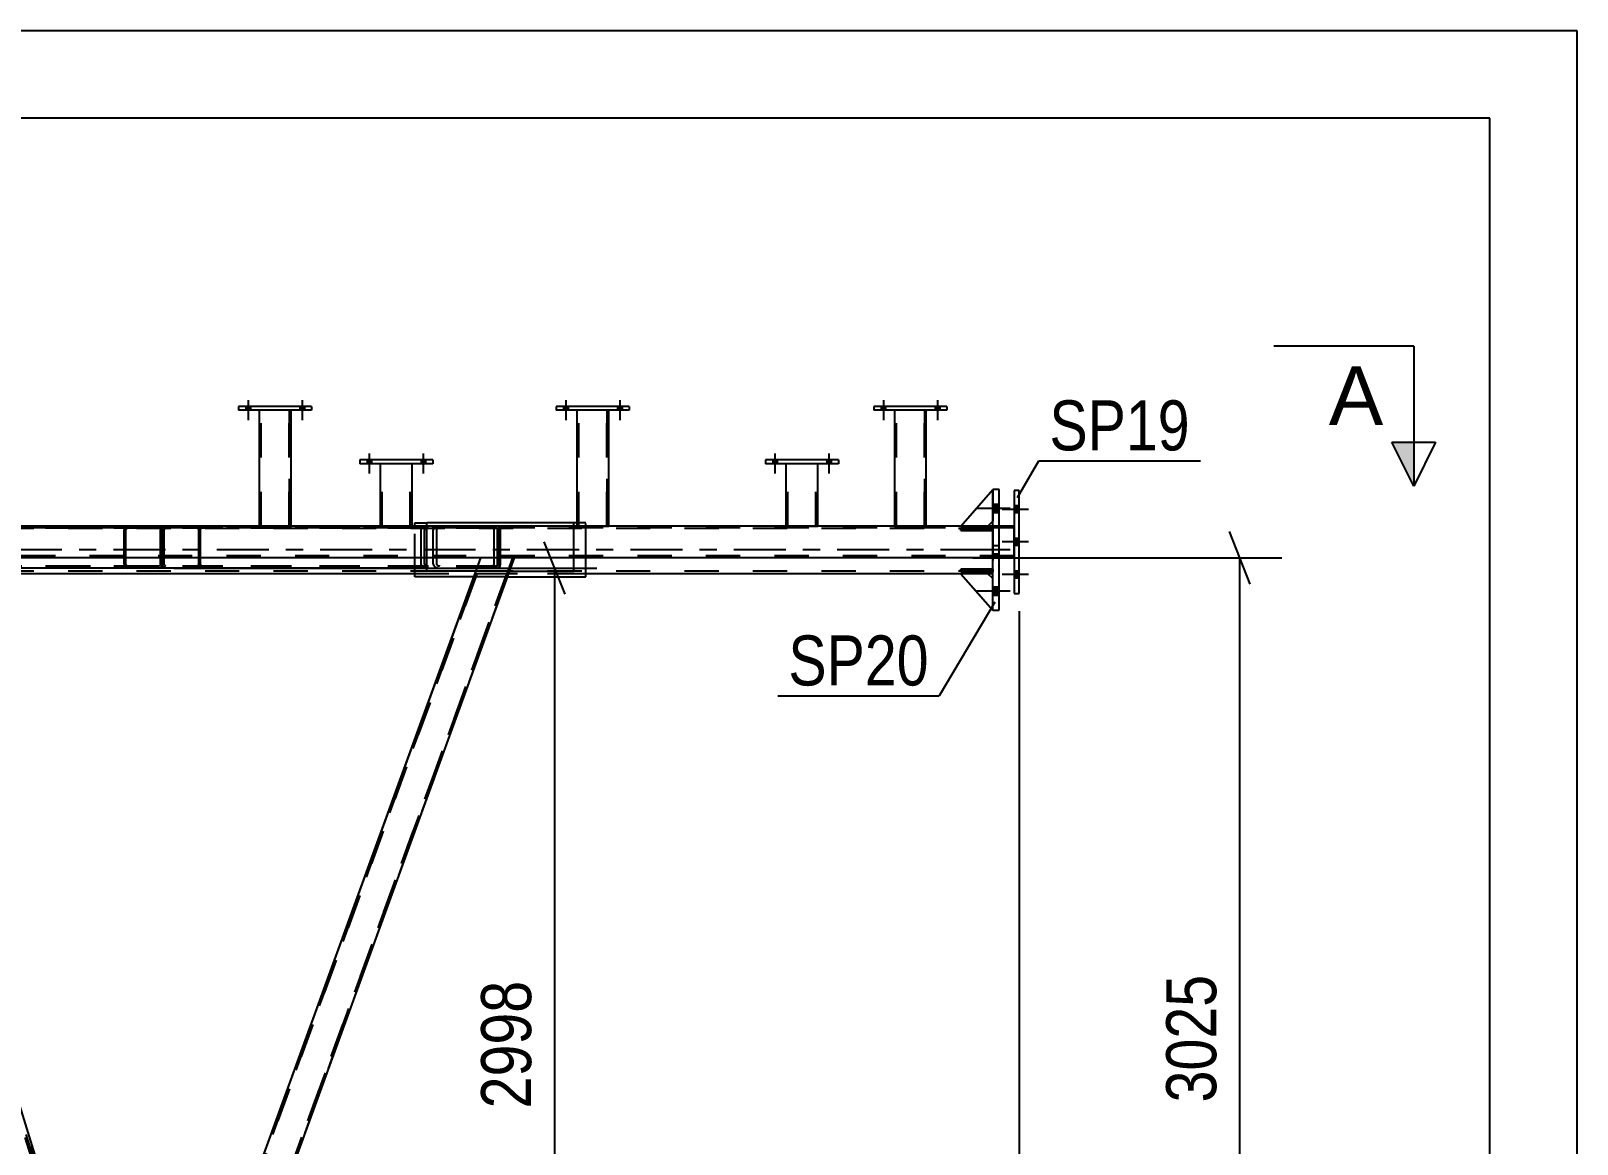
# Model space of a CAD drawing. Header units: millimetres. Extents: x -858 to 331, y -869 to -28.
# Drawn here: x 242.9 to 331.4, y -91.3 to -27.6 of the extents above; entities that cross this region are included whole.
import ezdxf

# ---------------------------------------------------------------- set-up
doc = ezdxf.new("R2010")
doc.units = ezdxf.units.MM
doc.linetypes.add('DXK_LINE_DOT2', pattern=[3.9198, 1.9599, -1.9599])
doc.linetypes.add('DXK_LINE_DOT3', pattern=[5.9187, 2.979, -0.9799, 0.9799, -0.9799])
doc.styles.add('Arial', font='ARIAL.TTF', dxfattribs={"height": 0.2})
doc.styles.add('Arial Narrow', font='ARIALN.TTF', dxfattribs={"height": 0.2})

# ---------------------------------------------------------------- blocks, each defined once
blk = doc.blocks.new('Unknown-570393797-1134')
at = {"color": 5, "linetype": 'Continuous'}
for p, q in [((331.435, -27.579), (-857.565, -27.579)), ((331.435, -868.579), (331.435, -27.579)), ((326.435, -32.579), (-852.565, -32.579)), ((326.435, -863.579), (326.435, -32.579))]:
    blk.add_line(p, q, dxfattribs=at)
blk = doc.blocks.new('Part-570393797-5763 - 4897')
at = {"color": 2, "linetype": 'Continuous'}
for p, q in [((265.941, -52.127), (261.759, -52.127)), ((261.759, -52.127), (261.759, -52.345)), ((265.941, -52.127), (265.941, -52.345)), ((265.941, -52.345), (261.759, -52.345))]:
    blk.add_line(p, q, dxfattribs=at)
blk = doc.blocks.new('Bolt-570393797-4905 - 4897')
at = {"linetype": 'Continuous'}
for points in [[(262.432, -52.127), (262.177, -52.127), (262.177, -52.345), (262.432, -52.345)], [(262.432, -52.127), (262.177, -52.127), (262.177, -52.345), (262.432, -52.345)], [(265.523, -52.127), (265.268, -52.127), (265.268, -52.345), (265.523, -52.345)], [(265.523, -52.127), (265.268, -52.127), (265.268, -52.345), (265.523, -52.345)]]:
    blk.add_hatch(color=1, dxfattribs=at).paths.add_polyline_path(points)
at = {"color": 1, "linetype": 'Continuous'}
for p, q in [((262.177, -52.127), (262.177, -52.345)), ((262.177, -52.127), (262.177, -52.345)), ((262.305, -51.763), (262.305, -52.908)), ((262.305, -51.763), (262.305, -52.908)), ((262.432, -52.127), (262.432, -52.345)), ((262.432, -52.127), (262.432, -52.345)), ((265.268, -52.127), (265.268, -52.345)), ((265.268, -52.127), (265.268, -52.345)), ((265.395, -51.763), (265.395, -52.908)), ((265.395, -51.763), (265.395, -52.908)), ((265.523, -52.127), (265.523, -52.345)), ((265.523, -52.127), (265.523, -52.345))]:
    blk.add_line(p, q, dxfattribs=at)
blk = doc.blocks.new('Part-570393797-4926 - 4897')
at = {"color": 7, "linetype": 'DXK_LINE_DOT2'}
for p, q in [((296.169, -56.164), (296.169, -56.019)), ((296.169, -56.019), (297.987, -56.019)), ((297.987, -56.164), (296.169, -56.164)), ((297.714, -56.164), (297.714, -56.019)), ((297.987, -56.019), (297.987, -56.164))]:
    blk.add_line(p, q, dxfattribs=at)
blk = doc.blocks.new('Part-570393797-4929 - 4897')
at = {"color": 2, "linetype": 'Continuous'}
for p, q in [((296.169, -58.528), (296.169, -58.382)), ((296.169, -58.382), (297.987, -58.382)), ((297.987, -58.382), (297.987, -58.528)), ((297.987, -58.528), (296.169, -58.528))]:
    blk.add_line(p, q, dxfattribs=at)
at = {"color": 7, "linetype": 'DXK_LINE_DOT2'}
blk.add_line((297.714, -58.528), (297.714, -58.382), dxfattribs=at)
blk = doc.blocks.new('Part-570393797-4996 - 4897')
at = {"color": 7, "linetype": 'DXK_LINE_DOT2'}
for p, q in [((248.741, -112.827), (268.795, -57.727)), ((270.498, -57.727), (250.443, -112.827)), ((249.199, -111.25), (248.625, -112.827)), ((248.625, -112.827), (250.559, -112.827))]:
    blk.add_line(p, q, dxfattribs=at)
at = {"color": 2, "linetype": 'Continuous'}
for p, q in [((268.679, -57.727), (249.199, -111.25)), ((250.559, -112.827), (270.614, -57.727)), ((270.614, -57.727), (268.679, -57.727))]:
    blk.add_line(p, q, dxfattribs=at)
blk = doc.blocks.new('Part-570393797-4935 - 4897')
at = {"color": 2, "linetype": 'Continuous'}
for p, q in [((296.169, -55.909), (297.987, -53.819)), ((297.987, -55.637), (297.714, -55.909))]:
    blk.add_line(p, q, dxfattribs=at)
at = {"color": 7, "linetype": 'DXK_LINE_DOT2'}
for p, q in [((297.987, -53.819), (297.987, -55.637)), ((297.714, -55.909), (296.169, -55.909)), ((296.169, -55.909), (296.169, -55.909)), ((297.714, -55.909), (297.714, -55.909))]:
    blk.add_line(p, q, dxfattribs=at)
blk = doc.blocks.new('Part-570393797-4941 - 4897')
at = {"color": 7, "linetype": 'DXK_LINE_DOT2'}
for p, q in [((297.714, -58.637), (296.169, -58.637)), ((296.169, -58.637), (297.987, -60.728)), ((297.987, -58.909), (297.714, -58.637)), ((297.987, -60.728), (297.987, -58.909))]:
    blk.add_line(p, q, dxfattribs=at)
blk = doc.blocks.new('Part-570393797-4970 - 4897')
at = {"color": 7, "linetype": 'DXK_LINE_DOT2'}
for p, q in [((297.987, -56.019), (296.169, -56.019)), ((296.169, -56.019), (296.169, -56.164)), ((296.169, -56.164), (297.987, -56.164)), ((297.714, -56.164), (297.714, -56.019)), ((297.987, -56.164), (297.987, -56.019))]:
    blk.add_line(p, q, dxfattribs=at)
blk = doc.blocks.new('Part-570393797-4973 - 4897')
at = {"color": 7, "linetype": 'DXK_LINE_DOT2'}
for p, q in [((297.987, -58.382), (296.169, -58.382)), ((296.169, -58.382), (296.169, -58.528)), ((297.714, -58.528), (297.714, -58.382)), ((297.987, -58.528), (297.987, -58.382)), ((296.169, -58.528), (297.987, -58.528))]:
    blk.add_line(p, q, dxfattribs=at)
blk = doc.blocks.new('Part-570393797-5175 - 4897')
at = {"color": 2, "linetype": 'Continuous'}
for p, q in [((292.371, -49.284), (292.371, -55.909)), ((294.189, -55.909), (294.189, -49.284)), ((292.371, -55.909), (294.189, -55.909))]:
    blk.add_line(p, q, dxfattribs=at)
at = {"color": 7, "linetype": 'DXK_LINE_DOT2'}
for p, q in [((294.189, -49.284), (292.371, -49.284)), ((292.48, -55.909), (292.48, -49.284)), ((294.08, -55.909), (294.08, -49.284)), ((294.072, -55.909), (294.054, -55.909)), ((294.054, -55.909), (294.072, -55.909)), ((294.072, -55.909), (294.08, -55.909)), ((294.08, -55.909), (294.072, -55.909))]:
    blk.add_line(p, q, dxfattribs=at)
blk = doc.blocks.new('Part-570393797-5018 - 4897')
at = {"color": 2, "linetype": 'Continuous'}
for p, q in [((297.714, -58.637), (296.169, -58.637)), ((296.169, -58.637), (297.987, -60.728)), ((297.987, -58.909), (297.714, -58.637))]:
    blk.add_line(p, q, dxfattribs=at)
at = {"color": 7, "linetype": 'DXK_LINE_DOT2'}
blk.add_line((297.987, -60.728), (297.987, -58.909), dxfattribs=at)
blk = doc.blocks.new('Part-570393797-5169 - 4897')
at = {"color": 7, "linetype": 'DXK_LINE_DOT2'}
for p, q in [((294.189, -49.284), (292.371, -49.284)), ((292.371, -49.284), (292.371, -55.909)), ((292.48, -55.909), (292.48, -49.284)), ((294.08, -49.284), (294.08, -55.909)), ((294.189, -55.909), (294.189, -49.284)), ((292.371, -55.909), (294.189, -55.909))]:
    blk.add_line(p, q, dxfattribs=at)
blk = doc.blocks.new('Bolt-570393797-5058 - 4897')
at = {"linetype": 'Continuous'}
for points in [[(298.35, -55.146), (298.35, -54.673), (297.987, -54.673), (297.987, -55.146)], [(298.35, -55.146), (298.35, -54.673), (297.987, -54.673), (297.987, -55.146)], [(298.35, -55.146), (298.35, -54.673), (297.987, -54.673), (297.987, -55.146)], [(298.35, -59.873), (298.35, -59.4), (297.987, -59.4), (297.987, -59.873)], [(298.35, -59.873), (298.35, -59.4), (297.987, -59.4), (297.987, -59.873)], [(298.35, -59.873), (298.35, -59.4), (297.987, -59.4), (297.987, -59.873)]]:
    blk.add_hatch(color=1, dxfattribs=at).paths.add_polyline_path(points)
at = {"color": 1, "linetype": 'Continuous'}
for p, q in [((298.35, -54.673), (297.987, -54.673)), ((298.35, -54.673), (297.987, -54.673)), ((298.35, -54.673), (297.987, -54.673)), ((298.987, -54.909), (297.078, -54.909)), ((298.987, -54.909), (297.078, -54.909)), ((298.987, -54.909), (297.078, -54.909)), ((298.35, -55.146), (297.987, -55.146)), ((298.35, -55.146), (297.987, -55.146)), ((298.35, -55.146), (297.987, -55.146)), ((298.987, -59.637), (297.078, -59.637)), ((298.987, -59.637), (297.078, -59.637)), ((298.987, -59.637), (297.078, -59.637)), ((298.35, -59.4), (297.987, -59.4)), ((298.35, -59.4), (297.987, -59.4)), ((298.35, -59.4), (297.987, -59.4)), ((298.35, -59.873), (297.987, -59.873)), ((298.35, -59.873), (297.987, -59.873)), ((298.35, -59.873), (297.987, -59.873))]:
    blk.add_line(p, q, dxfattribs=at)
at = {"color": 1, "linetype": 'DXK_LINE_DOT2'}
for p, q in [((298.987, -57.273), (297.078, -57.273)), ((298.987, -57.273), (297.078, -57.273)), ((298.35, -57.037), (297.987, -57.037)), ((298.35, -57.037), (297.987, -57.037)), ((298.35, -57.509), (297.987, -57.509)), ((298.35, -57.509), (297.987, -57.509))]:
    blk.add_line(p, q, dxfattribs=at)
blk = doc.blocks.new('Part-570393797-5696 - 4897')
at = {"color": 7, "linetype": 'DXK_LINE_DOT2'}
for p, q in [((250.463, -56.128), (250.478, -56.044)), ((250.463, -57.727), (250.463, -56.128)), ((250.478, -56.044), (250.521, -55.973)), ((250.521, -55.973), (250.586, -55.926)), ((250.57, -56.086), (250.562, -56.128)), ((250.562, -58.091), (250.562, -56.128)), ((250.591, -56.051), (250.57, -56.086)), ((250.586, -55.926), (250.661, -55.91)), ((250.623, -56.027), (250.591, -56.051)), ((250.661, -56.019), (250.623, -56.027)), ((269.613, -55.91), (250.661, -55.91)), ((269.613, -56.019), (250.661, -56.019)), ((252.448, -55.91), (252.524, -55.926)), ((252.486, -56.027), (252.448, -56.019)), ((252.518, -56.051), (252.486, -56.027)), ((252.54, -56.086), (252.518, -56.051)), ((252.524, -55.926), (252.588, -55.973)), ((252.547, -56.128), (252.54, -56.086)), ((252.547, -58.091), (252.547, -56.128)), ((252.588, -55.973), (252.631, -56.044)), ((252.631, -56.044), (252.647, -56.128)), ((252.647, -58.091), (252.647, -56.128)), ((265.997, -56.05), (265.969, -56.128)), ((265.969, -58.091), (265.969, -56.128)), ((265.999, -56.044), (265.997, -56.05)), ((266.168, -56.128), (266.183, -56.086)), ((266.168, -58.091), (266.168, -56.128)), ((266.366, -55.91), (266.214, -55.926)), ((266.29, -56.027), (266.366, -56.019)), ((269.287, -56.019), (269.287, -55.91)), ((269.689, -55.926), (269.613, -55.91)), ((269.613, -56.019), (269.651, -56.027)), ((269.651, -56.027), (269.683, -56.051)), ((269.683, -56.051), (269.705, -56.086)), ((269.754, -55.973), (269.689, -55.926)), ((269.705, -56.086), (269.712, -56.128)), ((269.712, -58.091), (269.712, -56.128)), ((269.797, -56.044), (269.754, -55.973)), ((269.812, -56.128), (269.797, -56.044)), ((269.812, -58.091), (269.812, -56.128)), ((250.562, -58.091), (250.57, -58.133)), ((250.57, -58.133), (250.591, -58.168)), ((250.591, -58.168), (250.623, -58.192)), ((250.623, -58.192), (250.661, -58.2)), ((269.613, -58.2), (250.661, -58.2)), ((252.448, -58.2), (252.486, -58.192)), ((252.524, -58.293), (252.448, -58.31)), ((252.486, -58.192), (252.518, -58.168)), ((252.518, -58.168), (252.54, -58.133)), ((252.588, -58.246), (252.524, -58.293)), ((252.54, -58.133), (252.547, -58.091)), ((252.631, -58.175), (252.588, -58.246)), ((252.647, -58.091), (252.631, -58.175)), ((269.613, -58.31), (265.605, -58.31)), ((265.969, -58.091), (265.999, -58.175)), ((266.183, -58.133), (266.168, -58.091)), ((266.214, -58.293), (266.366, -58.31)), ((266.366, -58.2), (266.29, -58.192)), ((269.287, -58.31), (269.287, -58.2)), ((269.651, -58.192), (269.613, -58.2)), ((269.613, -58.31), (269.689, -58.293)), ((269.683, -58.168), (269.651, -58.192)), ((269.705, -58.133), (269.683, -58.168)), ((269.689, -58.293), (269.754, -58.246)), ((269.712, -58.091), (269.705, -58.133)), ((269.754, -58.246), (269.797, -58.175)), ((269.797, -58.175), (269.812, -58.091))]:
    blk.add_line(p, q, dxfattribs=at)
at = {"color": 2, "linetype": 'Continuous'}
for p, q in [((250.463, -58.091), (250.463, -57.727)), ((250.478, -58.175), (250.463, -58.091)), ((250.521, -58.246), (250.478, -58.175)), ((250.586, -58.293), (250.521, -58.246)), ((250.661, -58.31), (250.586, -58.293)), ((265.605, -58.31), (250.661, -58.31))]:
    blk.add_line(p, q, dxfattribs=at)
at = {"color": 7, "linetype": 'DXK_LINE_DOT2'}
for centre, radius, start, end in [((266.276, -56.292), 0.371, 99.51826, 138.06397), ((266.321, -56.21), 0.186, 99.51826, 138.06397), ((266.276, -57.927), 0.371, 221.93602, 260.48174), ((266.321, -58.009), 0.186, 221.93602, 260.48174)]:
    blk.add_arc(centre, radius, start, end, dxfattribs=at)
blk = doc.blocks.new('Part-570393797-5083 - 4897')
at = {"color": 7, "linetype": 'DXK_LINE_DOT2'}
for p, q in [((296.169, -55.909), (297.987, -53.819)), ((297.987, -53.819), (297.987, -55.637)), ((297.987, -55.637), (297.714, -55.909)), ((297.714, -55.909), (296.169, -55.909))]:
    blk.add_line(p, q, dxfattribs=at)
blk = doc.blocks.new('Part-570393797-5088 - 4897')
at = {"color": 7, "linetype": 'DXK_LINE_DOT2'}
for p, q in [((299.216, -56.018), (-22.286, -56.018)), ((299.216, -55.909), (1.464, -55.909)), ((257.827, -55.909), (256.009, -55.909)), ((276.01, -55.909), (274.191, -55.909)), ((294.189, -55.909), (292.371, -55.909)), ((299.216, -57.727), (299.216, -55.909)), ((299.216, -57.618), (-22.286, -57.618)), ((270.614, -57.727), (75.192, -57.727))]:
    blk.add_line(p, q, dxfattribs=at)
at = {"color": 2, "linetype": 'Continuous'}
for p, q in [((256.009, -55.909), (239.643, -55.909)), ((274.191, -55.909), (257.827, -55.909)), ((292.371, -55.909), (276.01, -55.909)), ((299.216, -55.909), (294.189, -55.909)), ((268.679, -57.727), (232.516, -57.727)), ((299.216, -57.727), (270.614, -57.727))]:
    blk.add_line(p, q, dxfattribs=at)
blk = doc.blocks.new('Part-570393797-5127 - 4897')
at = {"color": 2, "linetype": 'Continuous'}
for p, q in [((299.507, -53.864), (299.216, -53.864)), ((299.216, -53.864), (299.216, -59.773)), ((299.507, -59.773), (299.507, -53.864)), ((299.216, -59.773), (299.507, -59.773))]:
    blk.add_line(p, q, dxfattribs=at)
blk = doc.blocks.new('Part-570393797-5148 - 4897')
at = {"color": 7, "linetype": 'DXK_LINE_DOT2'}
for p, q in [((276.01, -49.284), (274.191, -49.284)), ((274.191, -49.284), (274.191, -55.909)), ((274.3, -55.909), (274.3, -49.284)), ((275.9, -49.284), (275.9, -55.909)), ((276.01, -55.909), (276.01, -49.284)), ((274.191, -55.909), (276.01, -55.909))]:
    blk.add_line(p, q, dxfattribs=at)
blk = doc.blocks.new('Part-570393797-5151 - 4897')
at = {"color": 2, "linetype": 'Continuous'}
for p, q in [((277.191, -49.066), (273.01, -49.066)), ((273.01, -49.066), (273.01, -49.284)), ((277.191, -49.284), (273.01, -49.284)), ((277.191, -49.066), (277.191, -49.284))]:
    blk.add_line(p, q, dxfattribs=at)
blk = doc.blocks.new('Part-570393797-5154 - 4897')
at = {"color": 2, "linetype": 'Continuous'}
for p, q in [((274.191, -49.284), (274.191, -55.909)), ((276.01, -55.909), (276.01, -49.284)), ((274.191, -55.909), (276.01, -55.909))]:
    blk.add_line(p, q, dxfattribs=at)
at = {"color": 7, "linetype": 'DXK_LINE_DOT2'}
for p, q in [((276.01, -49.284), (274.191, -49.284)), ((274.3, -55.909), (274.3, -49.284)), ((275.9, -55.909), (275.9, -49.284)), ((275.892, -55.909), (275.875, -55.909)), ((275.875, -55.909), (275.892, -55.909)), ((275.892, -55.909), (275.9, -55.909)), ((275.9, -55.909), (275.892, -55.909))]:
    blk.add_line(p, q, dxfattribs=at)
blk = doc.blocks.new('Part-570393797-5164 - 4897')
at = {"color": 7, "linetype": 'DXK_LINE_DOT2'}
for p, q in [((268.464, -58.637), (248.777, -112.728)), ((270.167, -58.637), (250.479, -112.728)), ((250.595, -112.728), (270.283, -58.637)), ((268.348, -58.637), (268.282, -58.819)), ((270.283, -58.637), (268.348, -58.637)), ((249.199, -111.25), (248.661, -112.728)), ((248.661, -112.728), (250.595, -112.728))]:
    blk.add_line(p, q, dxfattribs=at)
at = {"color": 2, "linetype": 'Continuous'}
blk.add_line((268.282, -58.819), (249.199, -111.25), dxfattribs=at)
blk = doc.blocks.new('Part-570393797-5172 - 4897')
at = {"color": 2, "linetype": 'Continuous'}
for p, q in [((295.371, -49.066), (291.189, -49.066)), ((291.189, -49.066), (291.189, -49.284)), ((295.371, -49.284), (291.189, -49.284)), ((295.371, -49.066), (295.371, -49.284))]:
    blk.add_line(p, q, dxfattribs=at)
blk = doc.blocks.new('Part-570393797-5213 - 4897')
at = {"color": 2, "linetype": 'Continuous'}
for p, q in [((231.917, -57.727), (231.214, -59.659)), ((231.917, -57.727), (232.516, -57.727)), ((232.516, -57.727), (249.199, -111.25)), ((231.214, -59.659), (247.786, -112.827)), ((248.625, -112.827), (249.199, -111.25))]:
    blk.add_line(p, q, dxfattribs=at)
at = {"color": 7, "linetype": 'DXK_LINE_DOT2'}
for p, q in [((232.402, -57.727), (249.137, -111.419)), ((247.9, -112.827), (231.275, -59.49)), ((247.786, -112.827), (248.625, -112.827))]:
    blk.add_line(p, q, dxfattribs=at)
blk = doc.blocks.new('Part-570393797-5611 - 4897')
at = {"color": 7, "linetype": 'DXK_LINE_DOT2'}
for p, q in [((259.009, -49.066), (254.827, -49.066)), ((254.827, -49.066), (254.827, -49.284)), ((259.009, -49.284), (254.827, -49.284)), ((259.009, -49.066), (259.009, -49.284))]:
    blk.add_line(p, q, dxfattribs=at)
blk = doc.blocks.new('Part-570393797-5261 - 4897')
at = {"color": 7, "linetype": 'DXK_LINE_DOT2'}
for p, q in [((257.827, -49.284), (256.009, -49.284)), ((256.009, -49.284), (256.009, -55.909)), ((256.118, -55.909), (256.118, -49.284)), ((257.718, -49.284), (257.718, -55.909)), ((257.827, -55.909), (257.827, -49.284)), ((256.009, -55.909), (257.827, -55.909))]:
    blk.add_line(p, q, dxfattribs=at)
blk = doc.blocks.new('Part-570393797-5264 - 4897')
at = {"color": 2, "linetype": 'Continuous'}
for p, q in [((259.009, -49.066), (254.827, -49.066)), ((254.827, -49.066), (254.827, -49.284)), ((259.009, -49.284), (254.827, -49.284)), ((259.009, -49.066), (259.009, -49.284))]:
    blk.add_line(p, q, dxfattribs=at)
blk = doc.blocks.new('Part-570393797-5267 - 4897')
at = {"color": 2, "linetype": 'Continuous'}
for p, q in [((256.009, -49.284), (256.009, -55.909)), ((257.827, -55.909), (257.827, -49.284)), ((256.009, -55.909), (257.827, -55.909))]:
    blk.add_line(p, q, dxfattribs=at)
at = {"color": 7, "linetype": 'DXK_LINE_DOT2'}
for p, q in [((257.827, -49.284), (256.009, -49.284)), ((256.118, -55.909), (256.118, -49.284)), ((257.718, -55.909), (257.718, -49.284)), ((257.71, -55.909), (257.693, -55.909)), ((257.693, -55.909), (257.71, -55.909)), ((257.71, -55.909), (257.718, -55.909)), ((257.718, -55.909), (257.71, -55.909))]:
    blk.add_line(p, q, dxfattribs=at)
blk = doc.blocks.new('Part-570393797-5328 - 4897')
at = {"color": 2, "linetype": 'Continuous'}
for p, q in [((262.941, -55.909), (262.941, -52.345)), ((264.759, -55.909), (264.759, -52.345))]:
    blk.add_line(p, q, dxfattribs=at)
at = {"color": 7, "linetype": 'DXK_LINE_DOT2'}
for p, q in [((264.759, -52.345), (262.941, -52.345)), ((263.05, -55.911), (263.05, -52.345)), ((264.65, -55.911), (264.65, -52.345)), ((262.941, -55.909), (262.941, -55.911)), ((262.941, -55.911), (264.759, -55.911)), ((264.759, -55.911), (264.759, -55.909)), ((264.759, -55.909), (264.759, -55.911))]:
    blk.add_line(p, q, dxfattribs=at)
blk = doc.blocks.new('Part-570393797-5669 - 4897')
at = {"color": 2, "linetype": 'Continuous'}
for p, q in [((264.915, -55.909), (264.915, -55.728)), ((264.915, -55.728), (265.605, -55.728)), ((274.191, -55.728), (274.018, -55.728)), ((264.915, -58.819), (264.915, -58.31)), ((274.709, -58.819), (274.709, -57.727)), ((268.282, -58.819), (264.915, -58.819)), ((270.217, -58.819), (274.709, -58.819))]:
    blk.add_line(p, q, dxfattribs=at)
at = {"color": 7, "linetype": 'DXK_LINE_DOT2'}
for p, q in [((274.018, -55.728), (265.605, -55.728)), ((274.709, -55.728), (274.191, -55.728)), ((274.709, -57.727), (274.709, -55.728)), ((264.915, -58.31), (264.915, -55.909)), ((270.217, -58.819), (268.282, -58.819))]:
    blk.add_line(p, q, dxfattribs=at)
blk = doc.blocks.new('Bolt-570393797-5460 - 4897')
at = {"linetype": 'Continuous'}
for points in [[(273.682, -49.066), (273.428, -49.066), (273.428, -49.284), (273.682, -49.284)], [(273.682, -49.066), (273.428, -49.066), (273.428, -49.284), (273.682, -49.284)], [(276.773, -49.066), (276.519, -49.066), (276.519, -49.284), (276.773, -49.284)], [(276.773, -49.066), (276.519, -49.066), (276.519, -49.284), (276.773, -49.284)]]:
    blk.add_hatch(color=1, dxfattribs=at).paths.add_polyline_path(points)
at = {"color": 1, "linetype": 'Continuous'}
for p, q in [((273.428, -49.066), (273.428, -49.284)), ((273.428, -49.066), (273.428, -49.284)), ((273.555, -48.702), (273.555, -49.848)), ((273.555, -48.702), (273.555, -49.848)), ((273.682, -49.066), (273.682, -49.284)), ((273.682, -49.066), (273.682, -49.284)), ((276.519, -49.066), (276.519, -49.284)), ((276.519, -49.066), (276.519, -49.284)), ((276.646, -48.702), (276.646, -49.848)), ((276.646, -48.702), (276.646, -49.848)), ((276.773, -49.066), (276.773, -49.284)), ((276.773, -49.066), (276.773, -49.284))]:
    blk.add_line(p, q, dxfattribs=at)
blk = doc.blocks.new('Bolt-570393797-5362 - 4897')
at = {"linetype": 'Continuous'}
for points in [[(285.65, -52.127), (285.396, -52.127), (285.396, -52.345), (285.65, -52.345)], [(285.65, -52.127), (285.396, -52.127), (285.396, -52.345), (285.65, -52.345)], [(288.741, -52.127), (288.487, -52.127), (288.487, -52.345), (288.741, -52.345)], [(288.741, -52.127), (288.487, -52.127), (288.487, -52.345), (288.741, -52.345)]]:
    blk.add_hatch(color=1, dxfattribs=at).paths.add_polyline_path(points)
at = {"color": 1, "linetype": 'Continuous'}
for p, q in [((285.396, -52.127), (285.396, -52.345)), ((285.396, -52.127), (285.396, -52.345)), ((285.523, -51.763), (285.523, -52.908)), ((285.523, -51.763), (285.523, -52.908)), ((285.65, -52.127), (285.65, -52.345)), ((285.65, -52.127), (285.65, -52.345)), ((288.487, -52.127), (288.487, -52.345)), ((288.487, -52.127), (288.487, -52.345)), ((288.614, -51.763), (288.614, -52.908)), ((288.614, -51.763), (288.614, -52.908)), ((288.741, -52.127), (288.741, -52.345)), ((288.741, -52.127), (288.741, -52.345))]:
    blk.add_line(p, q, dxfattribs=at)
blk = doc.blocks.new('Bolt-570393797-5368 - 4897')
at = {"linetype": 'Continuous'}
for points in [[(291.862, -49.066), (291.607, -49.066), (291.607, -49.284), (291.862, -49.284)], [(291.862, -49.066), (291.607, -49.066), (291.607, -49.284), (291.862, -49.284)], [(294.953, -49.066), (294.698, -49.066), (294.698, -49.284), (294.953, -49.284)], [(294.953, -49.066), (294.698, -49.066), (294.698, -49.284), (294.953, -49.284)]]:
    blk.add_hatch(color=1, dxfattribs=at).paths.add_polyline_path(points)
at = {"color": 1, "linetype": 'Continuous'}
for p, q in [((291.607, -49.066), (291.607, -49.284)), ((291.607, -49.066), (291.607, -49.284)), ((291.735, -48.702), (291.735, -49.848)), ((291.735, -48.702), (291.735, -49.848)), ((291.862, -49.066), (291.862, -49.284)), ((291.862, -49.066), (291.862, -49.284)), ((294.698, -49.066), (294.698, -49.284)), ((294.698, -49.066), (294.698, -49.284)), ((294.825, -48.702), (294.825, -49.848)), ((294.825, -48.702), (294.825, -49.848)), ((294.953, -49.066), (294.953, -49.284)), ((294.953, -49.066), (294.953, -49.284))]:
    blk.add_line(p, q, dxfattribs=at)
blk = doc.blocks.new('Part-570393797-5371 - 4897')
at = {"color": 7, "linetype": 'DXK_LINE_DOT2'}
for p, q in [((295.371, -49.066), (291.189, -49.066)), ((291.189, -49.066), (291.189, -49.284)), ((295.371, -49.284), (291.189, -49.284)), ((295.371, -49.066), (295.371, -49.284))]:
    blk.add_line(p, q, dxfattribs=at)
blk = doc.blocks.new('Part-570393797-5814 - 4897')
at = {"color": 7, "linetype": 'DXK_LINE_DOT2'}
for p, q in [((297.987, -55.909), (-19.57, -55.91)), ((297.987, -56.055), (-19.57, -56.055)), ((297.987, -55.909), (297.987, -58.637)), ((297.987, -58.491), (-19.57, -58.491)), ((297.987, -58.637), (32.731, -58.637)), ((274.709, -58.637), (264.915, -58.637)), ((297.714, -58.637), (296.169, -58.637))]:
    blk.add_line(p, q, dxfattribs=at)
at = {"color": 7, "linetype": 'DXK_LINE_DOT3'}
blk.add_line((297.987, -57.273), (-19.57, -57.273), dxfattribs=at)
at = {"color": 2, "linetype": 'Continuous'}
for p, q in [((264.915, -58.637), (236.011, -58.637)), ((296.169, -58.637), (274.709, -58.637)), ((297.987, -58.637), (297.714, -58.637))]:
    blk.add_line(p, q, dxfattribs=at)
blk = doc.blocks.new('Bolt-570393797-5423 - 4897')
at = {"linetype": 'Continuous'}
for points in [[(273.682, -49.066), (273.428, -49.066), (273.428, -49.284), (273.682, -49.284)], [(273.682, -49.066), (273.428, -49.066), (273.428, -49.284), (273.682, -49.284)], [(276.773, -49.066), (276.519, -49.066), (276.519, -49.284), (276.773, -49.284)], [(276.773, -49.066), (276.519, -49.066), (276.519, -49.284), (276.773, -49.284)]]:
    blk.add_hatch(color=1, dxfattribs=at).paths.add_polyline_path(points)
at = {"color": 1, "linetype": 'Continuous'}
for p, q in [((273.428, -49.066), (273.428, -49.284)), ((273.428, -49.066), (273.428, -49.284)), ((273.555, -48.702), (273.555, -49.848)), ((273.555, -48.702), (273.555, -49.848)), ((273.682, -49.066), (273.682, -49.284)), ((273.682, -49.066), (273.682, -49.284)), ((276.519, -49.066), (276.519, -49.284)), ((276.519, -49.066), (276.519, -49.284)), ((276.646, -48.702), (276.646, -49.848)), ((276.646, -48.702), (276.646, -49.848)), ((276.773, -49.066), (276.773, -49.284)), ((276.773, -49.066), (276.773, -49.284))]:
    blk.add_line(p, q, dxfattribs=at)
blk = doc.blocks.new('Bolt-570393797-5424 - 4897')
at = {"linetype": 'Continuous'}
for points in [[(291.862, -49.066), (291.607, -49.066), (291.607, -49.284), (291.862, -49.284)], [(291.862, -49.066), (291.607, -49.066), (291.607, -49.284), (291.862, -49.284)], [(294.953, -49.066), (294.698, -49.066), (294.698, -49.284), (294.953, -49.284)], [(294.953, -49.066), (294.698, -49.066), (294.698, -49.284), (294.953, -49.284)]]:
    blk.add_hatch(color=1, dxfattribs=at).paths.add_polyline_path(points)
at = {"color": 1, "linetype": 'Continuous'}
for p, q in [((291.607, -49.066), (291.607, -49.284)), ((291.607, -49.066), (291.607, -49.284)), ((291.735, -48.702), (291.735, -49.848)), ((291.735, -48.702), (291.735, -49.848)), ((291.862, -49.066), (291.862, -49.284)), ((291.862, -49.066), (291.862, -49.284)), ((294.698, -49.066), (294.698, -49.284)), ((294.698, -49.066), (294.698, -49.284)), ((294.825, -48.702), (294.825, -49.848)), ((294.825, -48.702), (294.825, -49.848)), ((294.953, -49.066), (294.953, -49.284)), ((294.953, -49.066), (294.953, -49.284))]:
    blk.add_line(p, q, dxfattribs=at)
blk = doc.blocks.new('Bolt-570393797-5459 - 4897')
at = {"linetype": 'Continuous'}
for points in [[(255.5, -49.066), (255.246, -49.066), (255.246, -49.284), (255.5, -49.284)], [(255.5, -49.066), (255.246, -49.066), (255.246, -49.284), (255.5, -49.284)], [(258.591, -49.066), (258.336, -49.066), (258.336, -49.284), (258.591, -49.284)], [(258.591, -49.066), (258.336, -49.066), (258.336, -49.284), (258.591, -49.284)]]:
    blk.add_hatch(color=1, dxfattribs=at).paths.add_polyline_path(points)
at = {"color": 1, "linetype": 'Continuous'}
for p, q in [((255.246, -49.066), (255.246, -49.284)), ((255.246, -49.066), (255.246, -49.284)), ((255.373, -48.702), (255.373, -49.848)), ((255.373, -48.702), (255.373, -49.848)), ((255.5, -49.066), (255.5, -49.284)), ((255.5, -49.066), (255.5, -49.284)), ((258.336, -49.066), (258.336, -49.284)), ((258.336, -49.066), (258.336, -49.284)), ((258.464, -48.702), (258.464, -49.848)), ((258.464, -48.702), (258.464, -49.848)), ((258.591, -49.066), (258.591, -49.284)), ((258.591, -49.066), (258.591, -49.284))]:
    blk.add_line(p, q, dxfattribs=at)
blk = doc.blocks.new('Bolt-570393797-5473 - 4897')
at = {"linetype": 'Continuous'}
for points in [[(255.5, -49.066), (255.246, -49.066), (255.246, -49.284), (255.5, -49.284)], [(255.5, -49.066), (255.246, -49.066), (255.246, -49.284), (255.5, -49.284)], [(258.591, -49.066), (258.336, -49.066), (258.336, -49.284), (258.591, -49.284)], [(258.591, -49.066), (258.336, -49.066), (258.336, -49.284), (258.591, -49.284)]]:
    blk.add_hatch(color=1, dxfattribs=at).paths.add_polyline_path(points)
at = {"color": 1, "linetype": 'Continuous'}
for p, q in [((255.246, -49.066), (255.246, -49.284)), ((255.246, -49.066), (255.246, -49.284)), ((255.373, -48.702), (255.373, -49.848)), ((255.373, -48.702), (255.373, -49.848)), ((255.5, -49.066), (255.5, -49.284)), ((255.5, -49.066), (255.5, -49.284)), ((258.336, -49.066), (258.336, -49.284)), ((258.336, -49.066), (258.336, -49.284)), ((258.464, -48.702), (258.464, -49.848)), ((258.464, -48.702), (258.464, -49.848)), ((258.591, -49.066), (258.591, -49.284)), ((258.591, -49.066), (258.591, -49.284))]:
    blk.add_line(p, q, dxfattribs=at)
blk = doc.blocks.new('Part-570393797-5711 - 4897')
at = {"color": 2, "linetype": 'Continuous'}
for p, q in [((289.159, -52.127), (284.977, -52.127)), ((284.977, -52.127), (284.977, -52.345)), ((289.159, -52.127), (289.159, -52.345)), ((289.159, -52.345), (284.977, -52.345))]:
    blk.add_line(p, q, dxfattribs=at)
blk = doc.blocks.new('Part-570393797-5605 - 4897')
at = {"color": 2, "linetype": 'Continuous'}
for p, q in [((286.159, -55.909), (286.159, -52.345)), ((287.977, -55.909), (287.977, -52.345))]:
    blk.add_line(p, q, dxfattribs=at)
at = {"color": 7, "linetype": 'DXK_LINE_DOT2'}
for p, q in [((287.977, -52.345), (286.159, -52.345)), ((286.268, -55.911), (286.268, -52.345)), ((287.868, -55.911), (287.868, -52.345)), ((286.159, -55.909), (286.159, -55.911)), ((286.159, -55.911), (287.977, -55.911)), ((287.977, -55.911), (287.977, -55.909)), ((287.977, -55.909), (287.977, -55.911))]:
    blk.add_line(p, q, dxfattribs=at)
blk = doc.blocks.new('Part-570393797-5651 - 4897')
at = {"color": 7, "linetype": 'DXK_LINE_DOT2'}
for p, q in [((231.586, -58.637), (231.055, -60.094)), ((232.501, -58.637), (231.586, -58.637)), ((249.13, -111.439), (232.386, -58.637)), ((249.191, -111.271), (232.501, -58.637)), ((231.055, -60.094), (231.055, -60.094)), ((231.055, -60.094), (231.055, -60.094)), ((247.86, -112.728), (231.116, -59.926)), ((248.661, -112.728), (249.191, -111.271)), ((247.746, -112.728), (247.688, -112.546)), ((247.746, -112.728), (248.661, -112.728))]:
    blk.add_line(p, q, dxfattribs=at)
at = {"color": 2, "linetype": 'Continuous'}
blk.add_line((247.688, -112.546), (231.055, -60.094), dxfattribs=at)
blk = doc.blocks.new('Part-570393797-5684 - 4897')
at = {"color": 7, "linetype": 'DXK_LINE_DOT2'}
for p, q in [((231.28, -56.128), (231.308, -56.051)), ((231.28, -58.091), (231.28, -56.128)), ((231.308, -56.051), (231.311, -56.044)), ((231.494, -56.086), (231.479, -56.128)), ((231.479, -58.091), (231.479, -56.128)), ((231.525, -55.926), (231.677, -55.91)), ((231.677, -56.019), (231.601, -56.027)), ((250.264, -55.91), (231.677, -55.91)), ((250.264, -56.019), (231.677, -56.019)), ((235.25, -55.91), (235.402, -55.926)), ((235.326, -56.027), (235.25, -56.019)), ((235.449, -56.128), (235.434, -56.086)), ((235.449, -58.091), (235.449, -56.128)), ((235.617, -56.044), (235.648, -56.128)), ((235.648, -58.091), (235.648, -56.128)), ((248.294, -56.044), (248.279, -56.128)), ((248.279, -58.091), (248.279, -56.128)), ((248.338, -55.973), (248.294, -56.044)), ((248.402, -55.926), (248.338, -55.973)), ((248.379, -56.128), (248.386, -56.086)), ((248.379, -58.091), (248.379, -56.128)), ((248.386, -56.086), (248.408, -56.051)), ((248.478, -55.91), (248.402, -55.926)), ((248.408, -56.051), (248.44, -56.027)), ((248.44, -56.027), (248.478, -56.019)), ((250.34, -55.926), (250.264, -55.91)), ((250.264, -56.019), (250.302, -56.027)), ((250.302, -56.027), (250.335, -56.051)), ((250.335, -56.051), (250.356, -56.086)), ((250.405, -55.973), (250.34, -55.926)), ((250.356, -56.086), (250.364, -56.128)), ((250.364, -58.091), (250.364, -56.128)), ((250.448, -56.044), (250.405, -55.973)), ((250.463, -56.128), (250.448, -56.044)), ((250.463, -58.091), (250.463, -56.128)), ((231.311, -58.175), (231.28, -58.091)), ((231.479, -58.091), (231.494, -58.133)), ((231.639, -58.305), (231.525, -58.293)), ((231.601, -58.192), (231.677, -58.2)), ((231.677, -58.31), (231.639, -58.305)), ((250.264, -58.2), (231.677, -58.2)), ((250.264, -58.31), (231.677, -58.31)), ((235.25, -58.2), (235.326, -58.192)), ((235.402, -58.293), (235.25, -58.31)), ((235.434, -58.133), (235.449, -58.091)), ((235.648, -58.091), (235.617, -58.175)), ((248.279, -58.091), (248.294, -58.175)), ((248.294, -58.175), (248.338, -58.246)), ((248.338, -58.246), (248.402, -58.293)), ((248.386, -58.133), (248.379, -58.091)), ((248.408, -58.168), (248.386, -58.133)), ((248.402, -58.293), (248.478, -58.31)), ((248.44, -58.192), (248.408, -58.168)), ((248.478, -58.2), (248.44, -58.192)), ((250.302, -58.192), (250.264, -58.2)), ((250.264, -58.31), (250.34, -58.293)), ((250.335, -58.168), (250.302, -58.192)), ((250.356, -58.133), (250.335, -58.168)), ((250.34, -58.293), (250.405, -58.246)), ((250.364, -58.091), (250.356, -58.133)), ((250.405, -58.246), (250.448, -58.175)), ((250.448, -58.175), (250.463, -58.091))]:
    blk.add_line(p, q, dxfattribs=at)
for centre, radius, start, end in [((231.587, -56.292), 0.371, 99.51826, 138.06397), ((231.632, -56.21), 0.186, 99.51826, 138.06397), ((235.296, -56.21), 0.186, 41.93602, 80.48174), ((235.341, -56.292), 0.371, 41.93602, 80.48174), ((231.587, -57.927), 0.371, 221.93602, 260.48174), ((231.632, -58.009), 0.186, 221.93602, 260.48174), ((235.296, -58.009), 0.186, 279.51826, 318.06397), ((235.341, -57.927), 0.371, 279.51826, 318.06397)]:
    blk.add_arc(centre, radius, start, end, dxfattribs=at)
blk = doc.blocks.new('Part-570393797-5745 - 4897')
at = {"color": 7, "linetype": 'DXK_LINE_DOT2'}
for p, q in [((230.618, -56.05), (230.59, -56.128)), ((230.59, -58.091), (230.59, -56.128)), ((230.62, -56.044), (230.618, -56.05)), ((230.788, -56.128), (230.803, -56.086)), ((230.788, -58.091), (230.788, -56.128)), ((230.987, -55.91), (230.835, -55.926)), ((230.911, -56.027), (230.987, -56.019)), ((269.249, -55.91), (230.987, -55.91)), ((269.249, -56.019), (230.987, -56.019)), ((234.712, -55.926), (234.56, -55.91)), ((234.56, -56.019), (234.636, -56.027)), ((234.743, -56.086), (234.758, -56.128)), ((234.758, -58.091), (234.758, -56.128)), ((234.929, -56.05), (234.927, -56.044)), ((234.957, -56.128), (234.929, -56.05)), ((234.957, -58.091), (234.957, -56.128)), ((265.278, -56.128), (265.309, -56.044)), ((265.278, -58.091), (265.278, -56.128)), ((265.492, -56.086), (265.477, -56.128)), ((265.477, -58.091), (265.477, -56.128)), ((265.524, -55.926), (265.675, -55.91)), ((265.675, -56.019), (265.599, -56.027)), ((269.249, -55.91), (269.401, -55.926)), ((269.325, -56.027), (269.249, -56.019)), ((269.447, -56.128), (269.432, -56.086)), ((269.447, -58.091), (269.447, -56.128)), ((269.615, -56.044), (269.618, -56.051)), ((269.618, -56.051), (269.646, -56.128)), ((269.646, -58.091), (269.646, -56.128)), ((230.59, -58.091), (230.62, -58.175)), ((230.803, -58.133), (230.788, -58.091)), ((230.835, -58.293), (230.987, -58.31)), ((230.987, -58.2), (230.911, -58.192)), ((269.249, -58.2), (230.987, -58.2)), ((235.321, -58.31), (230.987, -58.31)), ((234.636, -58.192), (234.56, -58.2)), ((234.56, -58.31), (234.712, -58.293)), ((234.758, -58.091), (234.743, -58.133)), ((234.927, -58.175), (234.957, -58.091)), ((269.249, -58.31), (250.661, -58.31)), ((265.309, -58.175), (265.278, -58.091)), ((265.477, -58.091), (265.492, -58.133)), ((265.675, -58.31), (265.524, -58.293)), ((265.599, -58.192), (265.675, -58.2)), ((269.249, -58.2), (269.325, -58.192)), ((269.401, -58.293), (269.249, -58.31)), ((269.432, -58.133), (269.447, -58.091)), ((269.646, -58.091), (269.615, -58.175))]:
    blk.add_line(p, q, dxfattribs=at)
at = {"color": 2, "linetype": 'Continuous'}
blk.add_line((250.661, -58.31), (235.321, -58.31), dxfattribs=at)
at = {"color": 7, "linetype": 'DXK_LINE_DOT2'}
for centre, radius, start, end in [((230.896, -56.292), 0.371, 99.51826, 138.06397), ((230.941, -56.21), 0.186, 99.51826, 138.06397), ((234.605, -56.21), 0.186, 41.93602, 80.48174), ((234.65, -56.292), 0.371, 41.93602, 80.48174), ((265.585, -56.292), 0.371, 99.51826, 138.06397), ((265.63, -56.21), 0.186, 99.51826, 138.06397), ((269.294, -56.21), 0.186, 41.93602, 80.48174), ((269.339, -56.292), 0.371, 41.93602, 80.48174), ((230.896, -57.927), 0.371, 221.93602, 260.48174), ((230.941, -58.009), 0.186, 221.93602, 260.48174), ((234.605, -58.009), 0.186, 279.51826, 318.06397), ((234.65, -57.927), 0.371, 279.51826, 318.06397), ((265.585, -57.927), 0.371, 221.93602, 260.48174), ((265.63, -58.009), 0.186, 221.93602, 260.48174), ((269.294, -58.009), 0.186, 279.51826, 318.06397), ((269.339, -57.927), 0.371, 279.51826, 318.06397)]:
    blk.add_arc(centre, radius, start, end, dxfattribs=at)
blk = doc.blocks.new('Part-570393797-5760 - 4897')
at = {"color": 7, "linetype": 'DXK_LINE_DOT2'}
for p, q in [((277.191, -49.066), (273.01, -49.066)), ((273.01, -49.066), (273.01, -49.284)), ((277.191, -49.284), (273.01, -49.284)), ((277.191, -49.066), (277.191, -49.284))]:
    blk.add_line(p, q, dxfattribs=at)
blk = doc.blocks.new('Part-570393797-5786 - 4897')
at = {"color": 2, "linetype": 'Continuous'}
for p, q in [((298.35, -53.819), (297.987, -53.819)), ((297.987, -55.909), (297.987, -53.819)), ((298.35, -55.909), (298.35, -53.819)), ((297.987, -60.728), (297.987, -57.727)), ((298.35, -60.728), (298.35, -57.727)), ((297.987, -60.728), (298.35, -60.728))]:
    blk.add_line(p, q, dxfattribs=at)
at = {"color": 7, "linetype": 'DXK_LINE_DOT2'}
for p, q in [((297.987, -57.727), (297.987, -55.909)), ((298.35, -57.727), (298.35, -55.909))]:
    blk.add_line(p, q, dxfattribs=at)
blk = doc.blocks.new('Part-570393797-5817 - 4897')
at = {"color": 2, "linetype": 'Continuous'}
for p, q in [((274.018, -55.728), (265.605, -55.728)), ((265.605, -55.909), (265.605, -55.728)), ((274.018, -55.909), (274.018, -55.728)), ((265.605, -58.491), (265.605, -57.727)), ((274.018, -58.491), (274.018, -57.727)), ((268.401, -58.491), (265.605, -58.491)), ((270.336, -58.491), (274.018, -58.491))]:
    blk.add_line(p, q, dxfattribs=at)
at = {"color": 7, "linetype": 'DXK_LINE_DOT2'}
for p, q in [((265.605, -57.727), (265.605, -55.909)), ((274.018, -57.727), (274.018, -55.909)), ((270.336, -58.491), (268.401, -58.491))]:
    blk.add_line(p, q, dxfattribs=at)
blk = doc.blocks.new('Bolt-570393797-5852 - 4897')
at = {"linetype": 'Continuous'}
for points in [[(299.507, -55.155), (299.507, -54.755), (299.216, -54.755), (299.216, -55.155)], [(299.507, -55.155), (299.507, -54.755), (299.216, -54.755), (299.216, -55.155)], [(299.507, -55.155), (299.507, -54.755), (299.216, -54.755), (299.216, -55.155)], [(299.507, -57.018), (299.507, -56.618), (299.216, -56.618), (299.216, -57.018)], [(299.507, -57.018), (299.507, -56.618), (299.216, -56.618), (299.216, -57.018)], [(299.507, -58.882), (299.507, -58.482), (299.216, -58.482), (299.216, -58.882)], [(299.507, -58.882), (299.507, -58.482), (299.216, -58.482), (299.216, -58.882)], [(299.507, -58.882), (299.507, -58.482), (299.216, -58.482), (299.216, -58.882)]]:
    blk.add_hatch(color=1, dxfattribs=at).paths.add_polyline_path(points)
at = {"color": 1, "linetype": 'Continuous'}
for p, q in [((299.507, -54.755), (299.216, -54.755)), ((299.507, -54.755), (299.216, -54.755)), ((299.507, -54.755), (299.216, -54.755)), ((300.034, -54.955), (298.525, -54.955)), ((300.034, -54.955), (298.525, -54.955)), ((300.034, -54.955), (298.525, -54.955)), ((299.507, -55.155), (299.216, -55.155)), ((299.507, -55.155), (299.216, -55.155)), ((299.507, -55.155), (299.216, -55.155)), ((299.507, -56.618), (299.216, -56.618)), ((299.507, -56.618), (299.216, -56.618)), ((300.034, -56.818), (298.525, -56.818)), ((300.034, -56.818), (298.525, -56.818)), ((299.507, -57.018), (299.216, -57.018)), ((299.507, -57.018), (299.216, -57.018)), ((300.034, -58.682), (298.525, -58.682)), ((300.034, -58.682), (298.525, -58.682)), ((300.034, -58.682), (298.525, -58.682)), ((299.507, -58.482), (299.216, -58.482)), ((299.507, -58.482), (299.216, -58.482)), ((299.507, -58.482), (299.216, -58.482)), ((299.507, -58.882), (299.216, -58.882)), ((299.507, -58.882), (299.216, -58.882)), ((299.507, -58.882), (299.216, -58.882))]:
    blk.add_line(p, q, dxfattribs=at)
blk = doc.blocks.new('StraightDimension-570393797-5892 - 4897')
at = {"color": 7, "linetype": 'Continuous'}
for p, q in [((312.732, -59.227), (311.532, -56.227)), ((296.847, -57.727), (314.532, -57.727)), ((312.132, -112.728), (312.132, -57.727)), ((311.532, -111.228), (312.732, -114.228)), ((274.407, -112.728), (314.532, -112.728))]:
    blk.add_line(p, q, dxfattribs=at)
at = {"color": 0}
blk.add_wipeout([(311.382, -80.971), (307.182, -80.971), (307.182, -89.484), (311.382, -89.484)], dxfattribs=at)
at = {"color": 3, "style": 'Arial Narrow'}
blk.add_text('3025', height=2.8633, rotation=90.00021, dxfattribs=at).set_placement((310.782, -88.884))
blk = doc.blocks.new('StraightDimension-570393797-5883 - 4897')
at = {"color": 7, "linetype": 'Continuous'}
for p, q in [((273.522, -59.81), (272.322, -56.81)), ((251.118, -58.31), (275.322, -58.31)), ((272.922, -112.827), (272.922, -58.31)), ((272.322, -111.327), (273.522, -114.327)), ((266.374, -112.827), (275.322, -112.827))]:
    blk.add_line(p, q, dxfattribs=at)
at = {"color": 0}
blk.add_wipeout([(272.172, -81.312), (267.972, -81.312), (267.972, -89.825), (272.172, -89.825)], dxfattribs=at)
at = {"color": 3, "style": 'Arial Narrow'}
blk.add_text('2998', height=2.8633, rotation=90.00021, dxfattribs=at).set_placement((271.572, -89.225))
blk = doc.blocks.new('StraightDimension-570393797-5915 - 4897')
at = {"color": 7, "linetype": 'Continuous'}
blk.add_line((299.507, -60.773), (299.507, -128.205), dxfattribs=at)
blk = doc.blocks.new('Mark-570393797-5123 - 4897')
at = {"color": 30, "linetype": 'Continuous'}
for p, q in [((299.401, -54.277), (300.636, -52.179)), ((300.636, -52.179), (309.875, -52.179))]:
    blk.add_line(p, q, dxfattribs=at)
at = {"color": 0}
blk.add_wipeout([(309.275, -51.579), (309.275, -48.579), (301.236, -48.579), (301.236, -51.579)], dxfattribs=at)
blk.add_wipeout([(309.275, -51.579), (309.275, -48.579), (301.236, -48.579), (301.236, -51.579)], dxfattribs=at)
at = {"color": 3, "style": 'Arial Narrow'}
blk.add_text('SP19', height=2.8633, dxfattribs=at).set_placement((301.236, -51.579))
blk = doc.blocks.new('Mark-570393797-5782 - 4897')
at = {"color": 30, "linetype": 'Continuous'}
for p in [(298.101, -60.267), (285.694, -65.629)]:
    blk.add_line(p, (294.933, -65.629), dxfattribs=at)
at = {"color": 0}
blk.add_wipeout([(294.333, -65.029), (294.333, -62.029), (286.294, -62.029), (286.294, -65.029)], dxfattribs=at)
blk.add_wipeout([(294.333, -65.029), (294.333, -62.029), (286.294, -62.029), (286.294, -65.029)], dxfattribs=at)
at = {"color": 3, "style": 'Arial Narrow'}
blk.add_text('SP20', height=2.8633, dxfattribs=at).set_placement((286.294, -65.029))
blk = doc.blocks.new('SectionMark-570393797-5927 - 4897')
at = {"linetype": 'Continuous'}
blk.add_hatch(color=6, dxfattribs=at).paths.add_polyline_path([(320.837, -51.117), (322.087, -51.117), (322.087, -53.617)])
at = {"color": 6, "linetype": 'Continuous'}
for p, q in [((322.087, -45.617), (314.087, -45.617)), ((322.087, -45.617), (322.087, -53.617)), ((320.837, -51.117), (323.337, -51.117)), ((322.087, -53.617), (320.837, -51.117)), ((323.337, -51.117), (322.087, -53.617))]:
    blk.add_line(p, q, dxfattribs=at)
at = {"color": 0, "linetype": 'Continuous'}
blk.add_wipeout([(320.337, -50.117), (320.337, -46.617), (317.226, -46.617), (317.226, -50.117)], dxfattribs=at)
at = {"color": 3, "linetype": 'Continuous', "style": 'Arial'}
blk.add_text('A', height=3.343, dxfattribs=at).set_placement((317.226, -50.117))

msp = doc.modelspace()

# ---------------------------------------------------------------- block references
for name in ['Unknown-570393797-1134', 'Part-570393797-5611 - 4897', 'Part-570393797-5264 - 4897', 'Bolt-570393797-5459 - 4897', 'Bolt-570393797-5473 - 4897', 'Part-570393797-5261 - 4897', 'Part-570393797-5267 - 4897', 'Part-570393797-5151 - 4897', 'Part-570393797-5760 - 4897', 'Bolt-570393797-5460 - 4897', 'Bolt-570393797-5423 - 4897', 'Part-570393797-5148 - 4897', 'Part-570393797-5154 - 4897', 'Part-570393797-5172 - 4897', 'Part-570393797-5371 - 4897', 'Bolt-570393797-5368 - 4897', 'Bolt-570393797-5424 - 4897', 'Part-570393797-5175 - 4897', 'Part-570393797-5169 - 4897', 'Part-570393797-5763 - 4897', 'Bolt-570393797-4905 - 4897', 'Part-570393797-5711 - 4897', 'Bolt-570393797-5362 - 4897', 'Part-570393797-5328 - 4897', 'Part-570393797-5605 - 4897', 'Part-570393797-4935 - 4897', 'Part-570393797-5083 - 4897', 'Part-570393797-5786 - 4897', 'Part-570393797-5127 - 4897', 'Bolt-570393797-5058 - 4897', 'Bolt-570393797-5852 - 4897', 'Part-570393797-5088 - 4897', 'Part-570393797-5669 - 4897', 'Part-570393797-5817 - 4897', 'Part-570393797-5814 - 4897', 'Part-570393797-5745 - 4897', 'Part-570393797-5684 - 4897', 'Part-570393797-5696 - 4897', 'Part-570393797-4926 - 4897', 'Part-570393797-4970 - 4897', 'Part-570393797-5213 - 4897', 'Part-570393797-4996 - 4897', 'Part-570393797-4929 - 4897', 'Part-570393797-4973 - 4897', 'Part-570393797-5651 - 4897', 'Part-570393797-5164 - 4897', 'Part-570393797-4941 - 4897', 'Part-570393797-5018 - 4897']:
    msp.add_blockref(name, (0, 0))

# ---------------------------------------------------------------- next in the draw order: block references
for name in ['Mark-570393797-5123 - 4897', 'StraightDimension-570393797-5892 - 4897']:
    msp.add_blockref(name, (0, 0))

# ---------------------------------------------------------------- next in the draw order: block references
for name in ['SectionMark-570393797-5927 - 4897', 'StraightDimension-570393797-5883 - 4897']:
    msp.add_blockref(name, (0, 0))

# ---------------------------------------------------------------- next in the draw order: block references
msp.add_blockref('StraightDimension-570393797-5915 - 4897', (0, 0))

# ---------------------------------------------------------------- next in the draw order: block references
msp.add_blockref('Mark-570393797-5782 - 4897', (0, 0))

doc.saveas('drawing.dxf')
